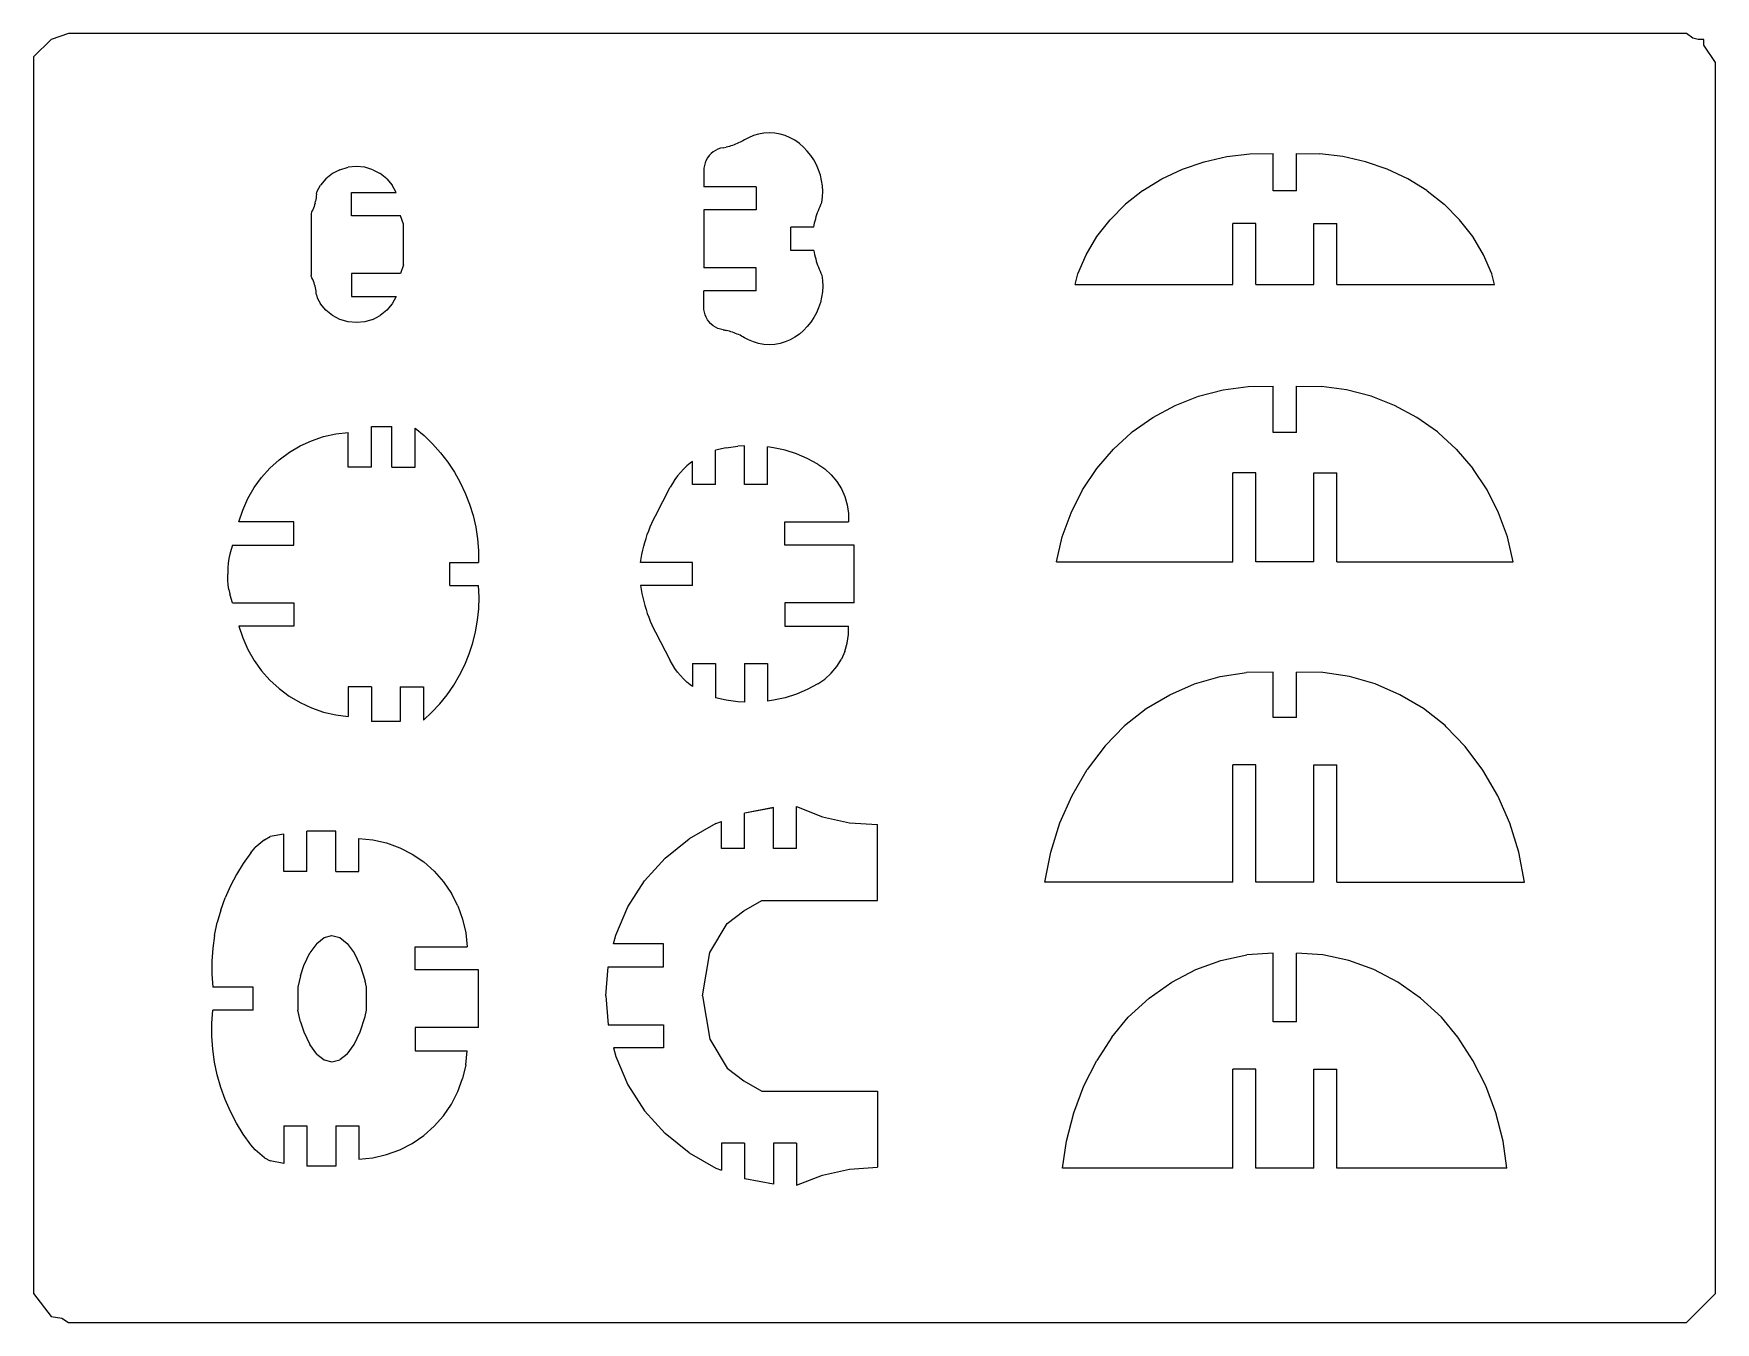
# Model space of a CAD drawing. Extents: x -304 to 304, y -467 to 467.
# Drawn here: x -304.1 to -13.1, y -228.9 to -5.9 of the extents above; entities that cross this region are included whole.
import ezdxf

# ---------------------------------------------------------------- set-up
doc = ezdxf.new("R2010")
doc.units = 0
doc.header["$MEASUREMENT"] = 0
doc.layers.get('0').update_dxf_attribs({"linetype": 'CONTINUOUS'})

msp = doc.modelspace()

# ---------------------------------------------------------------- linework, layer by layer
for p, q in [((-301.12, -6.87), (-304.12, -9.87)), ((-298.12, -5.87), (-301.12, -6.87)), ((-18.12, -5.87), (-298.12, -5.87)), ((-17.02, -6.67), (-18.12, -5.87)), ((-16.12, -6.87), (-17.02, -6.67)), ((-15.12, -6.87), (-16.12, -6.87)), ((-15.12, -7.87), (-15.12, -6.87)), ((-13.12, -10.87), (-15.12, -7.87)), ((-304.12, -9.87), (-304.12, -223.87)), ((-13.12, -223.87), (-13.12, -10.87)), ((-178.69, -23.26), (-179.59, -23.52)), ((-177.76, -23.1), (-178.69, -23.26)), ((-176.83, -23.05), (-177.76, -23.1)), ((-175.89, -23.1), (-176.83, -23.05)), ((-174.97, -23.26), (-175.89, -23.1)), ((-174.07, -23.52), (-174.97, -23.26)), ((-186.14, -26.08), (-186.54, -26.34)), ((-185.71, -25.87), (-186.14, -26.08)), ((-185.27, -25.72), (-185.71, -25.87)), ((-184.81, -25.62), (-185.27, -25.72)), ((-184.81, -25.62), (-184.28, -25.51)), ((-184, -25.45), (-184.28, -25.51)), ((-183.73, -25.38), (-184, -25.45)), ((-183.46, -25.3), (-183.73, -25.38)), ((-183.19, -25.21), (-183.46, -25.3)), ((-182.92, -25.11), (-183.19, -25.21)), ((-182.66, -25.01), (-182.92, -25.11)), ((-182.39, -24.9), (-182.66, -25.01)), ((-182.13, -24.79), (-182.39, -24.9)), ((-181.88, -24.67), (-182.13, -24.79)), ((-181.63, -24.54), (-181.88, -24.67)), ((-181.38, -24.4), (-181.63, -24.54)), ((-181.13, -24.26), (-181.38, -24.4)), ((-180.45, -23.88), (-181.13, -24.26)), ((-179.59, -23.52), (-180.45, -23.88)), ((-173.21, -23.88), (-174.07, -23.52)), ((-172.39, -24.33), (-173.21, -23.88)), ((-171.62, -24.88), (-172.39, -24.33)), ((-170.91, -25.5), (-171.62, -24.88)), ((-170.25, -26.19), (-170.91, -25.5)), ((-251.12, -29.43), (-249.72, -29.01)), ((-248.28, -28.87), (-249.72, -29.01)), ((-246.84, -29.01), (-248.28, -28.87)), ((-245.45, -29.43), (-246.84, -29.01)), ((-188.05, -28.68), (-188.13, -29.15)), ((-187.92, -28.22), (-188.05, -28.68)), ((-187.74, -27.79), (-187.92, -28.22)), ((-187.51, -27.37), (-187.74, -27.79)), ((-187.23, -26.99), (-187.51, -27.37)), ((-186.98, -26.73), (-187.23, -26.99)), ((-186.98, -26.73), (-186.87, -26.62)), ((-186.54, -26.34), (-186.87, -26.62)), ((-169.65, -26.94), (-170.25, -26.19)), ((-169.12, -27.73), (-169.65, -26.94)), ((-168.67, -28.57), (-169.12, -27.73)), ((-168.29, -29.45), (-168.67, -28.57)), ((-105.33, -29.33), (-101.58, -28.04)), ((-101.58, -28.04), (-97.67, -27.15)), ((-97.67, -27.15), (-93.66, -26.68)), ((-93.66, -26.68), (-89.62, -26.62)), ((-89.62, -33.09), (-89.62, -26.62)), ((-85.62, -33.09), (-85.62, -26.62)), ((-85.62, -26.62), (-81.59, -26.68)), ((-77.58, -27.15), (-81.59, -26.68)), ((-73.67, -28.04), (-77.58, -27.15)), ((-69.92, -29.33), (-73.67, -28.04)), ((-253.54, -31), (-254.47, -32.11)), ((-252.4, -30.1), (-253.54, -31)), ((-251.12, -29.43), (-252.4, -30.1)), ((-245.45, -29.43), (-244.16, -30.1)), ((-243.03, -31), (-244.16, -30.1)), ((-243.03, -31), (-242.09, -32.11)), ((-188.13, -29.15), (-188.13, -32.37)), ((-167.99, -30.35), (-168.29, -29.45)), ((-167.77, -31.28), (-167.99, -30.35)), ((-167.63, -32.22), (-167.77, -31.28)), ((-112.19, -33.03), (-108.89, -31)), ((-108.89, -31), (-105.33, -29.33)), ((-66.36, -31), (-69.92, -29.33)), ((-63.06, -33.03), (-66.36, -31)), ((-255.41, -35.19), (-255.34, -34.89)), ((-255.28, -34.59), (-255.34, -34.89)), ((-255.24, -34.29), (-255.28, -34.59)), ((-255.21, -33.99), (-255.24, -34.29)), ((-255.19, -33.68), (-255.21, -33.99)), ((-255.19, -33.68), (-255.05, -33.13)), ((-255.05, -33.13), (-254.47, -32.11)), ((-249.12, -33.38), (-241.38, -33.38)), ((-249.12, -37.38), (-249.12, -33.38)), ((-241.38, -33.38), (-242.09, -32.11)), ((-179.12, -32.37), (-188.13, -32.37)), ((-179.12, -32.37), (-179.12, -36.37)), ((-167.73, -35.08), (-167.61, -34.13)), ((-167.58, -33.18), (-167.63, -32.22)), ((-167.61, -34.13), (-167.58, -33.18)), ((-112.25, -33.08), (-115.2, -35.4)), ((-112.25, -33.08), (-112.19, -33.03)), ((-85.62, -33.09), (-89.62, -33.09)), ((-63, -33.08), (-63.06, -33.03)), ((-63, -33.08), (-60.05, -35.4)), ((-256.05, -36.75), (-256.12, -37.02)), ((-256.12, -37.02), (-256.12, -47.73)), ((-255.98, -36.61), (-256.05, -36.75)), ((-255.84, -36.34), (-255.98, -36.61)), ((-255.71, -36.06), (-255.84, -36.34)), ((-255.6, -35.77), (-255.71, -36.06)), ((-255.5, -35.48), (-255.6, -35.77)), ((-255.41, -35.19), (-255.5, -35.48)), ((-240.62, -37.38), (-249.12, -37.38)), ((-240.12, -38.87), (-240.62, -37.38)), ((-179.12, -36.37), (-188.13, -36.37)), ((-188.13, -36.37), (-188.13, -46.38)), ((-168.8, -37.9), (-168.7, -37.53)), ((-168.7, -37.53), (-168.59, -37.17)), ((-168.59, -37.17), (-168.46, -36.82)), ((-168.46, -36.82), (-168.33, -36.46)), ((-168.33, -36.46), (-168.2, -36.11)), ((-168.2, -36.11), (-168.05, -35.76)), ((-168.05, -35.76), (-167.89, -35.42)), ((-167.89, -35.42), (-167.73, -35.08)), ((-115.2, -35.4), (-117.87, -38.07)), ((-60.05, -35.4), (-57.38, -38.07)), ((-240.12, -45.87), (-240.12, -38.87)), ((-169.12, -39.38), (-173.13, -39.38)), ((-173.13, -43.38), (-173.13, -39.38)), ((-169.12, -39.38), (-169.06, -39)), ((-169.06, -39), (-168.98, -38.63)), ((-168.98, -38.63), (-168.9, -38.26)), ((-168.9, -38.26), (-168.8, -37.9)), ((-120.14, -40.99), (-117.87, -38.07)), ((-92.62, -38.75), (-96.62, -38.75)), ((-96.62, -49.28), (-96.62, -38.75)), ((-92.62, -49.28), (-92.62, -38.75)), ((-82.62, -38.75), (-78.62, -38.75)), ((-82.62, -49.28), (-82.62, -38.75)), ((-78.62, -49.28), (-78.62, -38.75)), ((-55.11, -40.99), (-57.38, -38.07)), ((-169.12, -43.38), (-173.13, -43.38)), ((-169.12, -43.38), (-169.06, -43.75)), ((-122, -44.13), (-120.14, -40.99)), ((-53.25, -44.13), (-55.11, -40.99)), ((-240.12, -45.87), (-240.62, -47.37)), ((-179.12, -46.38), (-188.13, -46.38)), ((-179.12, -50.38), (-179.12, -46.38)), ((-169.06, -43.75), (-168.98, -44.12)), ((-168.98, -44.12), (-168.9, -44.49)), ((-168.9, -44.49), (-168.8, -44.85)), ((-168.8, -44.85), (-168.7, -45.22)), ((-168.7, -45.22), (-168.59, -45.58)), ((-168.59, -45.58), (-168.46, -45.93)), ((-168.46, -45.93), (-168.33, -46.29)), ((-168.33, -46.29), (-168.2, -46.64)), ((-123.42, -47.44), (-122, -44.13)), ((-51.83, -47.44), (-53.25, -44.13)), ((-256.05, -48), (-256.12, -47.73)), ((-255.98, -48.14), (-256.05, -48)), ((-255.84, -48.41), (-255.98, -48.14)), ((-255.71, -48.69), (-255.84, -48.41)), ((-255.6, -48.98), (-255.71, -48.69)), ((-255.5, -49.27), (-255.6, -48.98)), ((-255.41, -49.56), (-255.5, -49.27)), ((-240.62, -47.37), (-249.12, -47.37)), ((-249.12, -47.37), (-249.12, -51.37)), ((-168.2, -46.64), (-168.05, -46.99)), ((-168.05, -46.99), (-167.89, -47.33)), ((-167.89, -47.33), (-167.73, -47.67)), ((-167.73, -47.67), (-167.61, -48.62)), ((-167.61, -48.62), (-167.58, -49.57)), ((-123.92, -49.28), (-123.42, -47.44)), ((-123.92, -49.28), (-96.62, -49.28)), ((-92.62, -49.28), (-82.62, -49.28)), ((-78.62, -49.28), (-51.33, -49.28)), ((-51.33, -49.28), (-51.83, -47.44)), ((-255.34, -49.86), (-255.41, -49.56)), ((-255.28, -50.16), (-255.34, -49.86)), ((-255.24, -50.46), (-255.28, -50.16)), ((-255.21, -50.76), (-255.24, -50.46)), ((-255.19, -51.07), (-255.21, -50.76)), ((-255.19, -51.07), (-255.05, -51.62)), ((-255.05, -51.62), (-254.47, -52.64)), ((-249.12, -51.37), (-241.38, -51.37)), ((-241.38, -51.37), (-242.09, -52.64)), ((-188.13, -53.6), (-188.13, -50.38)), ((-179.12, -50.38), (-188.13, -50.38)), ((-167.77, -51.47), (-167.99, -52.4)), ((-167.63, -50.53), (-167.77, -51.47)), ((-167.58, -49.57), (-167.63, -50.53)), ((-253.54, -53.75), (-254.47, -52.64)), ((-252.4, -54.65), (-253.54, -53.75)), ((-251.12, -55.32), (-252.4, -54.65)), ((-245.45, -55.32), (-244.16, -54.65)), ((-243.03, -53.75), (-244.16, -54.65)), ((-242.09, -52.64), (-243.03, -53.75)), ((-188.05, -54.07), (-188.13, -53.6)), ((-187.92, -54.53), (-188.05, -54.07)), ((-187.74, -54.96), (-187.92, -54.53)), ((-187.51, -55.38), (-187.74, -54.96)), ((-169.12, -55.02), (-169.65, -55.81)), ((-168.67, -54.18), (-169.12, -55.02)), ((-168.29, -53.3), (-168.67, -54.18)), ((-167.99, -52.4), (-168.29, -53.3)), ((-249.72, -55.74), (-251.12, -55.32)), ((-248.28, -55.88), (-249.72, -55.74)), ((-246.84, -55.74), (-248.28, -55.88)), ((-245.45, -55.32), (-246.84, -55.74)), ((-187.23, -55.76), (-187.51, -55.38)), ((-186.98, -56.02), (-187.23, -55.76)), ((-186.98, -56.02), (-186.87, -56.13)), ((-186.9, -56.1), (-186.98, -56.02)), ((-186.87, -56.13), (-186.9, -56.1)), ((-186.54, -56.41), (-186.87, -56.13)), ((-186.14, -56.67), (-186.54, -56.41)), ((-185.71, -56.88), (-186.14, -56.67)), ((-185.27, -57.03), (-185.71, -56.88)), ((-184.81, -57.13), (-185.27, -57.03)), ((-184.81, -57.13), (-184.28, -57.24)), ((-184.8, -57.14), (-184.81, -57.13)), ((-184.28, -57.24), (-184.8, -57.14)), ((-184, -57.3), (-184.28, -57.24)), ((-183.73, -57.37), (-184, -57.3)), ((-183.46, -57.45), (-183.73, -57.37)), ((-183.19, -57.54), (-183.46, -57.45)), ((-182.92, -57.64), (-183.19, -57.54)), ((-182.66, -57.74), (-182.92, -57.64)), ((-182.39, -57.85), (-182.66, -57.74)), ((-182.13, -57.96), (-182.39, -57.85)), ((-181.88, -58.08), (-182.13, -57.96)), ((-181.63, -58.21), (-181.88, -58.08)), ((-171.62, -57.88), (-172.39, -58.42)), ((-170.91, -57.25), (-171.62, -57.88)), ((-170.25, -56.56), (-170.91, -57.25)), ((-169.65, -55.81), (-170.25, -56.56)), ((-181.38, -58.35), (-181.63, -58.21)), ((-181.13, -58.49), (-181.38, -58.35)), ((-181.27, -58.42), (-181.31, -58.39)), ((-181.13, -58.49), (-181.27, -58.42)), ((-180.45, -58.87), (-181.13, -58.49)), ((-179.59, -59.23), (-180.45, -58.87)), ((-178.69, -59.49), (-179.59, -59.23)), ((-177.76, -59.65), (-178.69, -59.49)), ((-176.83, -59.7), (-177.76, -59.65)), ((-175.89, -59.65), (-176.83, -59.7)), ((-174.97, -59.49), (-175.89, -59.65)), ((-174.07, -59.23), (-174.97, -59.49)), ((-173.21, -58.87), (-174.07, -59.23)), ((-172.39, -58.42), (-173.21, -58.87)), ((-93.99, -66.93), (-89.62, -66.87)), ((-89.62, -74.88), (-89.62, -66.87)), ((-85.62, -74.88), (-85.62, -66.87)), ((-85.62, -66.87), (-81.26, -66.93)), ((-106.62, -70.21), (-102.55, -68.61)), ((-102.55, -68.61), (-98.32, -67.52)), ((-98.32, -67.52), (-93.99, -66.93)), ((-76.93, -67.52), (-81.26, -66.93)), ((-72.7, -68.61), (-76.93, -67.52)), ((-68.63, -70.21), (-72.7, -68.61)), ((-114.03, -74.8), (-110.46, -72.28)), ((-110.46, -72.28), (-106.62, -70.21)), ((-64.79, -72.28), (-68.63, -70.21)), ((-61.22, -74.8), (-64.79, -72.28)), ((-256.02, -76.31), (-253.96, -75.61)), ((-253.96, -75.61), (-251.83, -75.13)), ((-251.83, -75.13), (-249.68, -74.88)), ((-249.68, -80.88), (-249.68, -74.88)), ((-245.68, -73.88), (-242.12, -73.88)), ((-245.68, -80.88), (-245.68, -73.88)), ((-242.12, -80.88), (-242.12, -73.88)), ((-238.12, -80.88), (-238.12, -74.12)), ((-238.12, -74.12), (-236.55, -75.44)), ((-236.55, -75.44), (-235.08, -76.87)), ((-117.29, -77.79), (-114.22, -74.97)), ((-114.22, -74.97), (-114.03, -74.8)), ((-114.22, -74.97), (-114.12, -74.88)), ((-114.12, -74.88), (-114.1, -74.86)), ((-85.62, -74.88), (-89.62, -74.88)), ((-61.22, -74.8), (-61.03, -74.97)), ((-57.96, -77.79), (-61.03, -74.97)), ((-261.62, -79.6), (-259.87, -78.31)), ((-259.87, -78.31), (-258, -77.21)), ((-258, -77.21), (-256.02, -76.31)), ((-235.08, -76.87), (-233.71, -78.4)), ((-233.71, -78.4), (-232.46, -80.02)), ((-184.3, -77.52), (-186.14, -77.93)), ((-186.14, -83.88), (-186.14, -77.93)), ((-184.3, -77.52), (-182.26, -77.25)), ((-181.14, -77.2), (-182.26, -77.25)), ((-181.14, -83.88), (-181.14, -77.2)), ((-177.14, -83.88), (-177.14, -77.38)), ((-176.11, -77.52), (-177.14, -77.38)), ((-174.1, -77.97), (-176.11, -77.52)), ((-172.14, -78.6), (-174.1, -77.97)), ((-120.17, -81.15), (-117.29, -77.79)), ((-57.96, -77.79), (-55.08, -81.15)), ((-264.68, -82.68), (-263.23, -81.06)), ((-263.23, -81.06), (-261.62, -79.6)), ((-245.68, -80.88), (-249.68, -80.88)), ((-242.12, -80.88), (-238.12, -80.88)), ((-232.46, -80.02), (-231.32, -81.73)), ((-191.68, -81.22), (-192.21, -81.8)), ((-191.11, -80.68), (-191.68, -81.22)), ((-190.51, -80.18), (-191.11, -80.68)), ((-190.14, -79.9), (-190.51, -80.18)), ((-190.14, -83.88), (-190.14, -79.9)), ((-170.25, -79.4), (-172.14, -78.6)), ((-168.43, -80.36), (-170.25, -79.4)), ((-168.43, -80.36), (-167.2, -81.2)), ((-167.2, -81.2), (-166.1, -82.21)), ((-122.63, -84.83), (-120.17, -81.15)), ((-52.62, -84.83), (-55.08, -81.15)), ((-265.96, -84.44), (-264.68, -82.68)), ((-231.32, -81.73), (-230.31, -83.52)), ((-230.31, -83.52), (-229.43, -85.38)), ((-196.53, -89.3), (-193.98, -84.38)), ((-193.6, -83.7), (-193.98, -84.38)), ((-193.17, -83.04), (-193.6, -83.7)), ((-192.71, -82.4), (-193.17, -83.04)), ((-192.21, -81.8), (-192.71, -82.4)), ((-186.14, -83.88), (-190.14, -83.88)), ((-177.14, -83.88), (-181.14, -83.88)), ((-166.1, -82.21), (-165.14, -83.35)), ((-165.14, -83.35), (-164.36, -84.62)), ((-92.62, -81.87), (-96.62, -81.87)), ((-96.62, -97.25), (-96.62, -81.87)), ((-92.62, -97.25), (-92.62, -81.87)), ((-82.62, -97.25), (-82.62, -81.87)), ((-82.62, -81.87), (-78.62, -81.87)), ((-78.62, -97.25), (-78.62, -81.87)), ((-267.94, -88.31), (-267.05, -86.33)), ((-267.05, -86.33), (-265.96, -84.44)), ((-229.43, -85.38), (-228.69, -87.29)), ((-228.69, -87.29), (-228.09, -89.25)), ((-164.36, -84.62), (-163.75, -85.98)), ((-163.75, -85.98), (-163.34, -87.41)), ((-124.62, -88.78), (-122.63, -84.83)), ((-50.63, -88.78), (-52.62, -84.83)), ((-268.63, -90.38), (-267.94, -88.31)), ((-228.09, -89.25), (-227.63, -91.25)), ((-197.15, -90.58), (-196.85, -89.94)), ((-196.85, -89.94), (-196.53, -89.3)), ((-163.34, -87.41), (-163.13, -88.89)), ((-163.13, -88.89), (-163.12, -90.38)), ((-126.13, -92.94), (-124.62, -88.78)), ((-49.12, -92.94), (-50.63, -88.78)), ((-259.12, -90.38), (-268.63, -90.38)), ((-259.12, -94.38), (-259.12, -90.38)), ((-227.63, -91.25), (-227.31, -93.28)), ((-198.16, -93.23), (-197.94, -92.56)), ((-197.94, -92.56), (-197.69, -91.89)), ((-197.69, -91.89), (-197.43, -91.23)), ((-197.43, -91.23), (-197.15, -90.58)), ((-174.12, -94.38), (-174.12, -90.38)), ((-174.12, -90.38), (-163.12, -90.38)), ((-127.12, -97.25), (-126.13, -92.94)), ((-48.12, -97.25), (-49.12, -92.94)), ((-270.16, -95.92), (-270.32, -96.71)), ((-269.95, -95.14), (-270.16, -95.92)), ((-269.7, -94.38), (-269.95, -95.14)), ((-269.7, -94.38), (-259.12, -94.38)), ((-227.31, -93.28), (-227.15, -95.32)), ((-227.15, -95.32), (-227.13, -97.38)), ((-199.01, -96.67), (-198.88, -95.98)), ((-198.88, -95.98), (-198.73, -95.28)), ((-198.73, -95.28), (-198.56, -94.59)), ((-198.56, -94.59), (-198.37, -93.91)), ((-198.37, -93.91), (-198.16, -93.23)), ((-162.12, -94.38), (-174.12, -94.38)), ((-162.12, -104.38), (-162.12, -94.38)), ((-270.51, -98.32), (-270.53, -99.13)), ((-270.44, -97.51), (-270.51, -98.32)), ((-270.32, -96.71), (-270.44, -97.51)), ((-232.12, -97.38), (-227.13, -97.38)), ((-232.12, -101.38), (-232.12, -97.38)), ((-199.13, -97.38), (-199.01, -96.67)), ((-190.13, -97.38), (-199.13, -97.38)), ((-190.13, -101.38), (-190.13, -97.38)), ((-127.12, -97.25), (-96.62, -97.25)), ((-82.62, -97.25), (-92.62, -97.25)), ((-78.62, -97.25), (-48.12, -97.25)), ((-270.53, -99.13), (-270.53, -99.38)), ((-270.53, -99.63), (-270.53, -99.38)), ((-270.53, -99.38), (-270.53, -99.38)), ((-270.51, -100.43), (-270.53, -99.63)), ((-270.44, -101.24), (-270.51, -100.43)), ((-270.32, -102.04), (-270.44, -101.24)), ((-232.12, -101.38), (-227.13, -101.38)), ((-227.04, -103.38), (-227.13, -101.38)), ((-199.13, -101.38), (-199.01, -102.08)), ((-190.13, -101.38), (-199.13, -101.38)), ((-270.32, -102.04), (-270.16, -102.83)), ((-269.95, -103.61), (-270.16, -102.83)), ((-269.7, -104.38), (-269.95, -103.61)), ((-269.7, -104.38), (-259.12, -104.38)), ((-259.12, -104.38), (-259.12, -108.38)), ((-227.1, -105.39), (-227.04, -103.38)), ((-199.01, -102.08), (-198.88, -102.77)), ((-198.88, -102.77), (-198.73, -103.47)), ((-198.73, -103.47), (-198.56, -104.16)), ((-198.56, -104.16), (-198.37, -104.84)), ((-162.12, -104.38), (-174.12, -104.38)), ((-174.12, -104.38), (-174.12, -108.38)), ((-227.65, -109.36), (-227.3, -107.39)), ((-227.3, -107.39), (-227.1, -105.39)), ((-198.37, -104.84), (-198.16, -105.52)), ((-198.16, -105.52), (-197.94, -106.19)), ((-197.94, -106.19), (-197.69, -106.86)), ((-197.69, -106.86), (-197.43, -107.52)), ((-197.43, -107.52), (-197.15, -108.17)), ((-259.12, -108.38), (-268.63, -108.38)), ((-268.63, -108.38), (-267.95, -110.45)), ((-267.95, -110.45), (-267.06, -112.45)), ((-228.14, -111.31), (-227.65, -109.36)), ((-197.15, -108.17), (-196.85, -108.81)), ((-196.85, -108.81), (-196.53, -109.45)), ((-196.53, -109.45), (-193.98, -114.37)), ((-174.12, -108.38), (-163.12, -108.38)), ((-163.34, -111.34), (-163.13, -109.86)), ((-163.13, -109.86), (-163.12, -108.38)), ((-267.06, -112.45), (-265.98, -114.34)), ((-229.53, -115.08), (-228.76, -113.22)), ((-228.76, -113.22), (-228.14, -111.31)), ((-163.75, -112.77), (-164.36, -114.13)), ((-163.75, -112.77), (-163.34, -111.34)), ((-265.98, -114.34), (-264.7, -116.11)), ((-264.7, -116.11), (-263.25, -117.74)), ((-230.42, -116.88), (-229.53, -115.08)), ((-193.6, -115.05), (-193.98, -114.37)), ((-193.17, -115.71), (-193.6, -115.05)), ((-192.71, -116.35), (-193.17, -115.71)), ((-192.21, -116.95), (-192.71, -116.35)), ((-190.14, -114.87), (-186.14, -114.87)), ((-190.14, -114.87), (-190.14, -118.85)), ((-186.14, -114.87), (-186.14, -120.82)), ((-181.14, -114.87), (-177.14, -114.87)), ((-181.14, -114.87), (-181.14, -121.55)), ((-177.14, -114.87), (-177.14, -121.37)), ((-166.1, -116.54), (-165.14, -115.4)), ((-165.14, -115.4), (-164.36, -114.13)), ((-89.62, -116.38), (-94.23, -116.44)), ((-89.62, -124.21), (-89.62, -116.38)), ((-85.62, -124.21), (-85.62, -116.38)), ((-81.02, -116.44), (-85.62, -116.38)), ((-263.25, -117.74), (-261.65, -119.22)), ((-261.65, -119.22), (-259.89, -120.52)), ((-249.68, -118.88), (-249.68, -124.02)), ((-245.68, -118.88), (-249.68, -118.88)), ((-245.68, -118.88), (-245.68, -124.88)), ((-240.68, -118.88), (-236.68, -118.88)), ((-240.68, -118.88), (-240.68, -124.88)), ((-236.68, -118.88), (-236.68, -124.66)), ((-232.58, -120.26), (-231.44, -118.6)), ((-231.44, -118.6), (-230.42, -116.88)), ((-191.68, -117.53), (-192.21, -116.95)), ((-191.11, -118.07), (-191.68, -117.53)), ((-190.51, -118.57), (-191.11, -118.07)), ((-190.14, -118.85), (-190.51, -118.57)), ((-168.43, -118.39), (-170.25, -119.35)), ((-168.43, -118.39), (-167.2, -117.55)), ((-167.2, -117.55), (-166.1, -116.54)), ((-107.55, -120.26), (-103.26, -118.39)), ((-103.26, -118.39), (-98.8, -117.11)), ((-98.8, -117.11), (-94.23, -116.44)), ((-76.45, -117.11), (-81.02, -116.44)), ((-71.99, -118.39), (-76.45, -117.11)), ((-67.7, -120.26), (-71.99, -118.39)), ((-259.89, -120.52), (-258.02, -121.63)), ((-258.02, -121.63), (-256.03, -122.55)), ((-235.21, -123.29), (-233.84, -121.82)), ((-233.84, -121.82), (-232.58, -120.26)), ((-184.3, -121.23), (-186.14, -120.82)), ((-182.26, -121.5), (-184.3, -121.23)), ((-181.14, -121.55), (-182.26, -121.5)), ((-176.11, -121.23), (-177.14, -121.37)), ((-174.1, -120.78), (-176.11, -121.23)), ((-172.14, -120.15), (-174.1, -120.78)), ((-170.25, -119.35), (-172.14, -120.15)), ((-111.6, -122.68), (-107.55, -120.26)), ((-63.65, -122.68), (-67.7, -120.26)), ((-256.03, -122.55), (-253.97, -123.26)), ((-253.97, -123.26), (-251.84, -123.75)), ((-251.84, -123.75), (-249.68, -124.02)), ((-240.68, -124.88), (-245.68, -124.88)), ((-236.68, -124.66), (-235.21, -123.29)), ((-115.37, -125.62), (-111.6, -122.68)), ((-85.62, -124.21), (-89.62, -124.21)), ((-59.88, -125.62), (-63.65, -122.68)), ((-118.73, -129.12), (-115.44, -125.69)), ((-115.44, -125.69), (-115.37, -125.62)), ((-59.68, -125.82), (-59.88, -125.62)), ((-56.41, -129.24), (-59.68, -125.82)), ((-118.73, -129.12), (-121.81, -133.21)), ((-53.36, -133.31), (-56.41, -129.24)), ((-124.42, -137.68), (-121.81, -133.21)), ((-92.62, -132.38), (-96.62, -132.38)), ((-96.62, -152.71), (-96.62, -132.38)), ((-92.62, -152.71), (-92.62, -132.38)), ((-82.62, -152.71), (-82.62, -132.38)), ((-82.62, -132.38), (-78.62, -132.38)), ((-78.62, -152.71), (-78.62, -132.38)), ((-50.77, -137.75), (-53.36, -133.31)), ((-172.13, -146.87), (-172.13, -139.63)), ((-172.13, -139.63), (-167.63, -141.37)), ((-126.53, -142.46), (-124.42, -137.68)), ((-48.69, -142.52), (-50.77, -137.75)), ((-186.07, -142.57), (-190.71, -145.19)), ((-186.07, -142.57), (-185.12, -142.22)), ((-185.12, -146.87), (-185.12, -142.22)), ((-181.12, -140.73), (-181.12, -140.76)), ((-181.07, -140.74), (-181.12, -140.73)), ((-181.12, -140.76), (-181.07, -140.74)), ((-181.12, -146.87), (-181.12, -140.76)), ((-176.12, -139.79), (-181.07, -140.74)), ((-181.07, -140.73), (-176.12, -139.79)), ((-181.07, -140.74), (-181.07, -140.73)), ((-176.12, -146.87), (-176.12, -139.79)), ((-167.63, -141.37), (-162.93, -142.41)), ((-162.93, -142.41), (-158.12, -142.74)), ((-128.11, -147.5), (-126.53, -142.46)), ((-47.13, -147.52), (-48.69, -142.52)), ((-264.16, -145.35), (-265.82, -146.72)), ((-264.16, -145.35), (-263.2, -144.83)), ((-260.83, -144.37), (-263.2, -144.83)), ((-260.83, -150.87), (-260.83, -144.37)), ((-256.83, -150.87), (-256.83, -143.87)), ((-251.83, -143.87), (-256.83, -143.87)), ((-251.83, -150.87), (-251.83, -143.87)), ((-247.83, -150.87), (-247.83, -145.12)), ((-247.83, -145.12), (-245.42, -145.37)), ((-245.42, -145.37), (-243.05, -145.91)), ((-194.87, -148.53), (-190.71, -145.19)), ((-158.12, -155.87), (-158.12, -142.74)), ((-266.55, -147.62), (-267.85, -149.45)), ((-266.55, -147.62), (-265.82, -146.72)), ((-243.05, -145.91), (-240.77, -146.74)), ((-240.77, -146.74), (-238.61, -147.84)), ((-238.61, -147.84), (-236.61, -149.21)), ((-181.12, -146.87), (-185.12, -146.87)), ((-172.13, -146.87), (-176.12, -146.87)), ((-129.13, -152.71), (-128.11, -147.5)), ((-46.13, -152.71), (-47.13, -147.52)), ((-267.85, -149.45), (-269.03, -151.37)), ((-256.83, -150.87), (-260.83, -150.87)), ((-251.83, -150.87), (-247.83, -150.87)), ((-236.61, -149.21), (-234.79, -150.82)), ((-234.79, -150.82), (-233.19, -152.64)), ((-198.43, -152.5), (-194.87, -148.53)), ((-270.07, -153.36), (-270.97, -155.42)), ((-269.03, -151.37), (-270.07, -153.36)), ((-233.19, -152.64), (-231.82, -154.65)), ((-201.3, -156.99), (-198.43, -152.5)), ((-96.62, -152.71), (-129.13, -152.71)), ((-82.62, -152.71), (-92.62, -152.71)), ((-78.62, -152.71), (-46.13, -152.71)), ((-271.73, -157.54), (-270.97, -155.42)), ((-230.72, -156.81), (-231.82, -154.65)), ((-230.72, -156.81), (-229.9, -159.09)), ((-203.41, -161.89), (-201.3, -156.99)), ((-181.22, -157.67), (-178.12, -155.87)), ((-178.12, -155.87), (-158.12, -155.87)), ((-272.8, -161.91), (-272.34, -159.71)), ((-271.73, -157.54), (-272.34, -159.71)), ((-229.9, -159.09), (-229.36, -161.46)), ((-187.12, -164.87), (-184.12, -159.87)), ((-184.12, -159.87), (-181.22, -157.67)), ((-272.8, -161.91), (-273.11, -164.14)), ((-255.15, -163.3), (-253.85, -162.29)), ((-253.85, -162.29), (-252.51, -161.95)), ((-252.51, -161.95), (-251.16, -162.29)), ((-251.16, -162.29), (-249.87, -163.3)), ((-229.36, -161.46), (-229.13, -163.88)), ((-203.78, -163.38), (-203.41, -161.89)), ((-273.11, -164.14), (-273.27, -166.38)), ((-257.39, -167.13), (-256.34, -164.93)), ((-255.15, -163.3), (-256.34, -164.93)), ((-249.87, -163.3), (-248.67, -164.93)), ((-248.67, -164.93), (-247.63, -167.13)), ((-238.12, -163.88), (-229.13, -163.88)), ((-238.12, -167.88), (-238.12, -163.88)), ((-195.12, -163.38), (-203.78, -163.38)), ((-195.12, -167.38), (-195.12, -163.38)), ((-188.38, -172.37), (-187.12, -164.87)), ((-98.68, -166.23), (-94.18, -165.29)), ((-89.62, -165), (-94.18, -165.29)), ((-89.62, -176.87), (-89.62, -165)), ((-85.62, -176.87), (-85.62, -165)), ((-81.07, -165.29), (-85.62, -165)), ((-76.57, -166.23), (-81.07, -165.29)), ((-273.27, -166.38), (-273.27, -168.63)), ((-273.27, -168.63), (-273.12, -170.87)), ((-257.95, -168.89), (-257.39, -167.13)), ((-247.63, -167.13), (-246.77, -169.81)), ((-227.13, -167.88), (-238.12, -167.88)), ((-227.13, -177.87), (-227.13, -167.88)), ((-205.12, -172.37), (-204.72, -167.38)), ((-204.72, -167.38), (-195.12, -167.38)), ((-107.2, -169.99), (-103.04, -167.8)), ((-103.04, -167.8), (-98.68, -166.23)), ((-72.21, -167.8), (-76.57, -166.23)), ((-68.05, -169.99), (-72.21, -167.8)), ((-266.12, -170.87), (-273.12, -170.87)), ((-266.12, -174.87), (-266.12, -170.87)), ((-257.95, -168.89), (-258.42, -170.88)), ((-258.42, -170.88), (-258.42, -174.87)), ((-246.54, -170.88), (-246.77, -169.81)), ((-246.54, -174.87), (-246.54, -170.88)), ((-111.11, -172.76), (-107.2, -169.99)), ((-64.14, -172.76), (-68.05, -169.99)), ((-205.12, -172.37), (-204.72, -177.37)), ((-188.38, -172.37), (-187.12, -179.87)), ((-114.71, -176.08), (-111.11, -172.76)), ((-60.54, -176.08), (-64.14, -172.76)), ((-273.27, -177.12), (-273.12, -174.87)), ((-273.27, -179.37), (-273.27, -177.12)), ((-266.12, -174.87), (-273.12, -174.87)), ((-257.95, -176.86), (-258.42, -174.87)), ((-257.95, -176.86), (-257.39, -178.62)), ((-247.63, -178.62), (-246.77, -175.94)), ((-246.77, -175.94), (-246.54, -174.87)), ((-204.72, -177.37), (-195.12, -177.37)), ((-195.12, -177.37), (-195.12, -181.37)), ((-117.55, -179.5), (-114.71, -176.08)), ((-85.62, -176.87), (-89.62, -176.87)), ((-57.7, -179.5), (-60.54, -176.08)), ((-273.11, -181.61), (-273.27, -179.37)), ((-257.39, -178.62), (-256.34, -180.82)), ((-248.67, -180.82), (-247.63, -178.62)), ((-227.13, -177.87), (-238.12, -177.87)), ((-238.12, -177.87), (-238.12, -181.87)), ((-187.12, -179.87), (-184.12, -184.87)), ((-117.55, -179.5), (-120.18, -183.54)), ((-55.07, -183.54), (-57.7, -179.5)), ((-272.8, -183.84), (-273.11, -181.61)), ((-255.15, -182.45), (-256.34, -180.82)), ((-255.15, -182.45), (-253.85, -183.46)), ((-249.87, -182.45), (-251.16, -183.46)), ((-249.87, -182.45), (-248.67, -180.82)), ((-238.12, -181.87), (-229.13, -181.87)), ((-229.36, -184.29), (-229.13, -181.87)), ((-203.78, -181.37), (-203.41, -182.86)), ((-195.12, -181.37), (-203.78, -181.37)), ((-203.41, -182.86), (-201.3, -187.76)), ((-272.34, -186.04), (-272.8, -183.84)), ((-271.73, -188.21), (-272.34, -186.04)), ((-253.85, -183.46), (-252.51, -183.8)), ((-252.51, -183.8), (-251.16, -183.46)), ((-229.36, -184.29), (-229.9, -186.66)), ((-184.12, -184.87), (-181.22, -187.07)), ((-122.38, -187.93), (-120.18, -183.54)), ((-96.62, -202.22), (-96.62, -185.04)), ((-92.62, -185.04), (-96.62, -185.04)), ((-92.62, -202.22), (-92.62, -185.04)), ((-82.62, -202.22), (-82.62, -185.04)), ((-82.62, -185.04), (-78.62, -185.04)), ((-78.62, -202.22), (-78.62, -185.04)), ((-52.87, -187.93), (-55.07, -183.54)), ((-270.97, -190.33), (-271.73, -188.21)), ((-231.82, -191.1), (-230.72, -188.94)), ((-230.72, -188.94), (-229.9, -186.66)), ((-201.3, -187.76), (-198.43, -192.25)), ((-181.22, -187.07), (-178.12, -188.87)), ((-178.12, -188.87), (-158.12, -188.87)), ((-158.12, -188.87), (-158.12, -202.01)), ((-124.12, -192.61), (-122.38, -187.93)), ((-51.13, -192.61), (-52.87, -187.93)), ((-270.07, -192.39), (-270.97, -190.33)), ((-233.19, -193.11), (-231.82, -191.1)), ((-269.03, -194.38), (-270.07, -192.39)), ((-267.85, -196.3), (-269.03, -194.38)), ((-260.83, -194.87), (-256.83, -194.87)), ((-260.83, -194.87), (-260.83, -201.37)), ((-256.83, -194.87), (-256.83, -201.87)), ((-251.83, -194.87), (-247.83, -194.87)), ((-251.83, -194.87), (-251.83, -201.87)), ((-247.83, -194.87), (-247.83, -200.63)), ((-236.61, -196.54), (-234.79, -194.93)), ((-234.79, -194.93), (-233.19, -193.11)), ((-198.43, -192.25), (-194.87, -196.22)), ((-125.38, -197.51), (-124.12, -192.61)), ((-49.87, -197.51), (-51.13, -192.61)), ((-266.55, -198.13), (-267.85, -196.3)), ((-238.61, -197.91), (-236.61, -196.54)), ((-190.71, -199.56), (-194.87, -196.22)), ((-181.12, -197.87), (-185.12, -197.87)), ((-185.12, -197.87), (-185.12, -202.53)), ((-181.12, -197.87), (-181.12, -203.99)), ((-172.13, -197.87), (-176.12, -197.87)), ((-176.12, -197.87), (-176.12, -204.96)), ((-172.13, -197.87), (-172.13, -205.12)), ((-126.07, -202.22), (-125.38, -197.51)), ((-49.18, -202.22), (-49.87, -197.51)), ((-265.82, -199.03), (-266.55, -198.13)), ((-264.16, -200.4), (-265.82, -199.03)), ((-264.16, -200.4), (-263.2, -200.92)), ((-247.83, -200.63), (-245.42, -200.38)), ((-245.42, -200.38), (-243.05, -199.84)), ((-243.05, -199.84), (-240.77, -199.01)), ((-240.77, -199.01), (-238.61, -197.91)), ((-190.71, -199.56), (-186.07, -202.18)), ((-260.83, -201.37), (-263.2, -200.92)), ((-251.83, -201.87), (-256.83, -201.87)), ((-186.07, -202.18), (-185.12, -202.53)), ((-172.13, -205.12), (-167.63, -203.38)), ((-167.63, -203.38), (-162.93, -202.34)), ((-162.93, -202.34), (-158.12, -202.01)), ((-96.62, -202.22), (-126.07, -202.22)), ((-82.62, -202.22), (-92.62, -202.22)), ((-49.18, -202.22), (-78.62, -202.22)), ((-181.12, -203.99), (-181.07, -204.01)), ((-176.12, -204.96), (-181.07, -204.01)), ((-304.12, -223.87), (-301.12, -227.87)), ((-18.12, -228.87), (-13.12, -223.87)), ((-301.12, -227.87), (-299.22, -228.17)), ((-299.22, -228.17), (-298.12, -228.87)), ((-298.12, -228.87), (-18.12, -228.87))]:
    msp.add_line(p, q)

doc.saveas('drawing.dxf')
